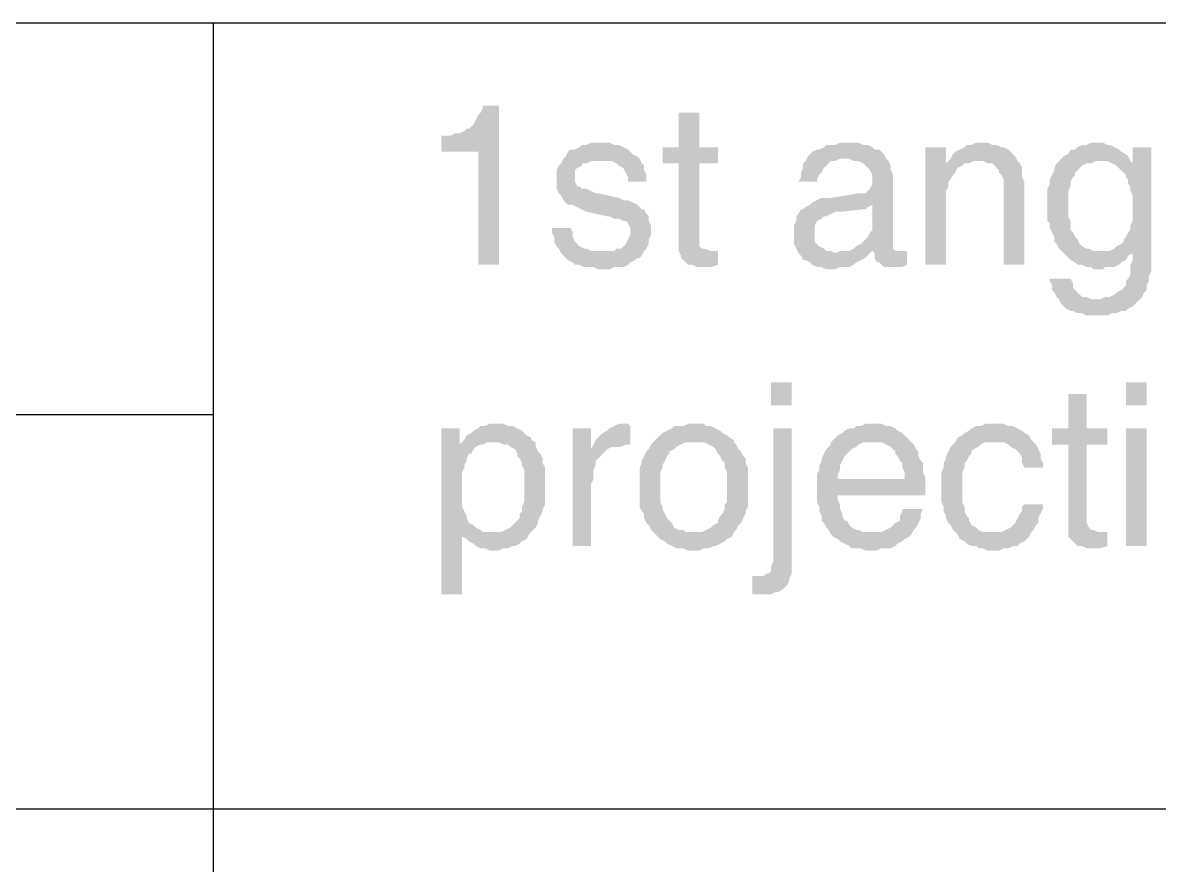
# Model space of a CAD drawing. Header units: millimetres. Extents: x 1186 to 2336, y 1181 to 1549.
# Drawn here: x 2227.45 to 2249.7, y 1270.38 to 1286.88 of the extents above; entities that cross this region are included whole.
import ezdxf

# ---------------------------------------------------------------- set-up
doc = ezdxf.new("R2010")
doc.units = ezdxf.units.MM

msp = doc.modelspace()

# ---------------------------------------------------------------- hatches: boundary and pattern name
at = {"transparency": 33554559}
for points in [[(2236.7695, 1285.25042), (2236.45357, 1285.25042), (2236.45357, 1285.20529), (2236.40844, 1285.11503), (2236.36331, 1285.0699), (2236.31818, 1284.97963), (2236.27304, 1284.88937), (2236.22791, 1284.84424), (2236.18278, 1284.7991), (2236.13765, 1284.7991), (2236.09252, 1284.75397), (2236.00225, 1284.70884), (2235.91199, 1284.70884), (2235.82172, 1284.66371), (2235.64119, 1284.66371), (2235.64119, 1284.34778), (2236.36331, 1284.34778), (2236.36331, 1282.13631), (2236.7695, 1282.13631)], [(2240.696, 1285.11503), (2240.28981, 1285.11503), (2240.28981, 1284.43805), (2239.97388, 1284.43805), (2239.97388, 1284.12212), (2240.28981, 1284.12212), (2240.28981, 1282.4071), (2240.33494, 1282.31683), (2240.33494, 1282.2717), (2240.38007, 1282.22657), (2240.4252, 1282.18144), (2240.47034, 1282.13631), (2240.5606, 1282.13631), (2240.65087, 1282.09117), (2240.92166, 1282.09117), (2241.05705, 1282.13631), (2241.05705, 1282.4071), (2240.92166, 1282.4071), (2240.78626, 1282.45223), (2240.74113, 1282.45223), (2240.696, 1282.49736), (2240.696, 1284.12212), (2241.05705, 1284.12212), (2241.05705, 1284.43805), (2240.696, 1284.43805)], [(2238.75531, 1284.52831), (2238.57479, 1284.52831), (2238.48452, 1284.48318), (2238.39426, 1284.48318), (2238.34912, 1284.43805), (2238.25886, 1284.39291), (2238.1686, 1284.39291), (2238.12346, 1284.34778), (2238.07833, 1284.25752), (2238.0332, 1284.21239), (2237.98807, 1284.12212), (2237.94293, 1284.07699), (2237.8978, 1283.98672), (2237.8978, 1283.62567), (2237.94293, 1283.5354), (2237.98807, 1283.49027), (2238.0332, 1283.40001), (2238.07833, 1283.35487), (2238.12346, 1283.30974), (2238.21373, 1283.30974), (2238.30399, 1283.26461), (2238.39426, 1283.21948), (2238.48452, 1283.17435), (2238.89071, 1283.08408), (2238.93584, 1283.08408), (2239.02611, 1283.03895), (2239.11637, 1283.03895), (2239.20664, 1282.99382), (2239.25177, 1282.99382), (2239.2969, 1282.94868), (2239.34203, 1282.85842), (2239.34203, 1282.72302), (2239.2969, 1282.63276), (2239.25177, 1282.54249), (2239.20664, 1282.49736), (2239.1615, 1282.45223), (2239.07124, 1282.45223), (2239.02611, 1282.4071), (2238.80045, 1282.4071), (2237.98807, 1282.36197), (2238.0332, 1282.31683), (2238.07833, 1282.2717), (2238.12346, 1282.22657), (2238.21373, 1282.18144), (2238.25886, 1282.13631), (2238.34912, 1282.13631), (2238.43939, 1282.09117), (2238.61992, 1282.09117), (2238.71018, 1282.04604), (2238.93584, 1282.04604), (2239.02611, 1282.09117), (2239.20664, 1282.09117), (2239.2969, 1282.13631), (2239.34203, 1282.18144), (2239.4323, 1282.22657), (2239.47743, 1282.2717), (2239.52256, 1282.2717), (2239.56769, 1282.31683), (2239.61283, 1282.4071), (2239.65796, 1282.45223), (2239.70309, 1282.54249), (2239.70309, 1282.63276), (2239.74822, 1282.72302), (2239.74822, 1282.81329), (2239.74822, 1282.90355), (2239.70309, 1282.99382), (2239.70309, 1283.08408), (2239.65796, 1283.12921), (2239.61283, 1283.21948), (2239.56769, 1283.21948), (2239.52256, 1283.26461), (2239.47743, 1283.30974), (2239.38716, 1283.35487), (2239.2969, 1283.40001), (2239.20664, 1283.40001), (2239.11637, 1283.44514), (2238.71018, 1283.5354), (2238.66505, 1283.5354), (2238.57479, 1283.58053), (2238.48452, 1283.62567), (2238.39426, 1283.62567), (2238.34912, 1283.6708), (2238.30399, 1283.6708), (2238.25886, 1283.76106), (2238.25886, 1283.98672), (2238.30399, 1284.03186), (2238.39426, 1284.07699), (2238.39426, 1284.12212), (2238.48452, 1284.12212), (2238.57479, 1284.16725), (2238.75531, 1284.16725), (2239.52256, 1284.21239), (2239.47743, 1284.25752), (2239.38716, 1284.30265), (2239.34203, 1284.34778), (2239.2969, 1284.39291), (2239.20664, 1284.43805), (2239.11637, 1284.48318), (2239.02611, 1284.48318), (2238.93584, 1284.52831), (2238.84558, 1284.52831)], [(2243.62959, 1284.52831), (2243.44906, 1284.52831), (2243.3588, 1284.48318), (2243.17827, 1284.48318), (2243.13313, 1284.43805), (2243.04287, 1284.39291), (2242.99774, 1284.39291), (2242.90747, 1284.34778), (2242.86234, 1284.30265), (2242.81721, 1284.25752), (2242.77208, 1284.16725), (2242.72695, 1284.12212), (2242.72695, 1284.03186), (2242.68181, 1283.94159), (2242.68181, 1283.85133), (2242.63668, 1283.76106), (2242.99774, 1283.76106), (2242.99774, 1283.8062), (2243.04287, 1283.89646), (2243.088, 1283.94159), (2243.13313, 1284.03186), (2243.17827, 1284.07699), (2243.2234, 1284.12212), (2243.26853, 1284.16725), (2243.3588, 1284.16725), (2243.44906, 1284.21239), (2244.3517, 1284.21239), (2244.30657, 1284.30265), (2244.26144, 1284.34778), (2244.21631, 1284.39291), (2244.12604, 1284.39291), (2244.08091, 1284.43805), (2243.99065, 1284.48318), (2243.90038, 1284.48318), (2243.81012, 1284.52831), (2243.71985, 1284.52831)], [(2246.24725, 1284.52831), (2246.11186, 1284.52831), (2246.02159, 1284.48318), (2245.93133, 1284.48318), (2245.8862, 1284.43805), (2245.79593, 1284.39291), (2245.70567, 1284.34778), (2245.66054, 1284.30265), (2245.6154, 1284.21239), (2245.52514, 1284.12212), (2245.84106, 1284.07699), (2245.8862, 1284.12212), (2245.97646, 1284.12212), (2246.06673, 1284.16725), (2246.92424, 1284.16725), (2246.8791, 1284.25752), (2246.83397, 1284.30265), (2246.78884, 1284.34778), (2246.74371, 1284.39291), (2246.65344, 1284.43805), (2246.60831, 1284.43805), (2246.51805, 1284.48318), (2246.42778, 1284.48318), (2246.33752, 1284.52831)], [(2248.50386, 1284.52831), (2248.36847, 1284.52831), (2248.2782, 1284.48318), (2248.18794, 1284.48318), (2248.09767, 1284.43805), (2248.05254, 1284.39291), (2247.96228, 1284.39291), (2247.91714, 1284.30265), (2247.82688, 1284.25752), (2247.78175, 1284.21239), (2247.73662, 1284.16725), (2248.68439, 1284.16725), (2248.77466, 1284.12212), (2248.86492, 1284.07699), (2249.18085, 1284.12212), (2249.13571, 1284.16725), (2249.13571, 1284.16725), (2249.09058, 1284.25752), (2249.04545, 1284.30265), (2248.95518, 1284.34778), (2248.91005, 1284.39291), (2248.81979, 1284.43805), (2248.72952, 1284.48318), (2248.68439, 1284.48318), (2248.59413, 1284.52831)], [(2245.52514, 1284.43805), (2245.11895, 1284.43805), (2245.11895, 1282.13631), (2245.52514, 1282.13631), (2245.52514, 1283.35487), (2245.52514, 1283.58053), (2245.57027, 1283.6708), (2245.57027, 1283.76106), (2245.6154, 1283.8062), (2245.66054, 1283.89646), (2245.70567, 1283.94159), (2245.70567, 1283.94159), (2245.7508, 1284.03186), (2245.84106, 1284.07699), (2245.52514, 1284.12212)], [(2249.5419, 1284.43805), (2249.18085, 1284.43805), (2249.18085, 1284.12212), (2248.86492, 1284.07699), (2248.91005, 1284.03186), (2248.95518, 1283.98672), (2249.04545, 1283.89646), (2249.04545, 1283.85133), (2249.09058, 1283.8062), (2249.09058, 1283.71593), (2249.13571, 1283.6708), (2249.13571, 1283.58053), (2249.18085, 1283.49027), (2249.18085, 1282.99382), (2249.13571, 1282.90355), (2249.13571, 1282.81329), (2249.09058, 1282.76816), (2249.04545, 1282.67789), (2249.00032, 1282.63276), (2249.00032, 1282.58763), (2248.95518, 1282.54249), (2248.86492, 1282.49736), (2248.81979, 1282.45223), (2248.72952, 1282.4071), (2248.549, 1282.4071), (2249.18085, 1282.36197), (2249.18085, 1282.22657), (2249.13571, 1282.13631), (2249.13571, 1281.95578), (2249.09058, 1281.86551), (2249.04545, 1281.82038), (2249.04545, 1281.73012), (2249.00032, 1281.68498), (2248.95518, 1281.63985), (2248.86492, 1281.59472), (2248.81979, 1281.54959), (2248.72952, 1281.50445), (2248.63926, 1281.50445), (2248.549, 1281.45932), (2248.45873, 1281.45932), (2249.31624, 1281.45932), (2249.36137, 1281.50445), (2249.40651, 1281.59472), (2249.45164, 1281.63985), (2249.45164, 1281.73012), (2249.49677, 1281.82038), (2249.49677, 1281.91064), (2249.5419, 1282.00091), (2249.5419, 1282.2717)], [(2239.52256, 1284.21239), (2238.75531, 1284.16725), (2238.98097, 1284.16725), (2239.07124, 1284.12212), (2239.11637, 1284.07699), (2239.11637, 1284.07699), (2239.20664, 1284.03186), (2239.25177, 1283.94159), (2239.2969, 1283.85133), (2239.2969, 1283.76106), (2239.65796, 1283.76106), (2239.65796, 1283.89646), (2239.61283, 1283.98672), (2239.61283, 1284.07699), (2239.56769, 1284.12212)], [(2244.3517, 1284.21239), (2243.53932, 1284.21239), (2243.62959, 1284.21239), (2243.71985, 1284.16725), (2243.81012, 1284.16725), (2243.90038, 1284.12212), (2243.94551, 1284.07699), (2243.99065, 1284.03186), (2244.03578, 1283.98672), (2244.08091, 1283.89646), (2244.08091, 1283.71593), (2244.03578, 1283.62567), (2243.99065, 1283.58053), (2243.94551, 1283.5354), (2243.81012, 1283.5354), (2243.26853, 1283.44514), (2243.088, 1283.44514), (2242.99774, 1283.40001), (2242.90747, 1283.35487), (2242.86234, 1283.30974), (2244.08091, 1283.30974), (2244.08091, 1282.90355), (2244.08091, 1282.81329), (2244.03578, 1282.76816), (2243.99065, 1282.67789), (2243.94551, 1282.63276), (2243.85525, 1282.54249), (2243.85525, 1282.54249), (2243.76499, 1282.49736), (2243.71985, 1282.45223), (2243.62959, 1282.4071), (2243.44906, 1282.4071), (2243.3588, 1282.36197), (2242.63668, 1282.36197), (2242.68181, 1282.31683), (2242.72695, 1282.22657), (2242.77208, 1282.22657), (2242.86234, 1282.18144), (2242.90747, 1282.13631), (2242.99774, 1282.09117), (2243.088, 1282.09117), (2243.17827, 1282.04604), (2243.3588, 1282.04604), (2243.44906, 1282.09117), (2243.62959, 1282.09117), (2243.71985, 1282.13631), (2243.76499, 1282.18144), (2243.85525, 1282.22657), (2243.94551, 1282.2717), (2243.99065, 1282.31683), (2244.03578, 1282.36197), (2244.08091, 1282.4071), (2244.53223, 1282.4071), (2244.4871, 1282.45223), (2244.4871, 1283.89646), (2244.44197, 1283.98672), (2244.44197, 1284.07699), (2244.39684, 1284.16725)], [(2246.92424, 1284.16725), (2246.15699, 1284.16725), (2246.24725, 1284.16725), (2246.33752, 1284.12212), (2246.42778, 1284.12212), (2246.47292, 1284.07699), (2246.51805, 1284.03186), (2246.56318, 1283.98672), (2246.56318, 1283.94159), (2246.60831, 1283.89646), (2246.65344, 1283.8062), (2246.65344, 1282.13631), (2247.05963, 1282.13631), (2247.05963, 1283.76106), (2247.0145, 1283.85133), (2247.0145, 1284.03186), (2246.96937, 1284.12212)], [(2247.73662, 1284.16725), (2247.69148, 1284.12212), (2247.64635, 1284.03186), (2247.64635, 1283.98672), (2247.60122, 1283.89646), (2247.55609, 1283.8062), (2247.55609, 1283.71593), (2247.51096, 1283.62567), (2247.51096, 1282.99382), (2247.55609, 1282.94868), (2247.55609, 1282.85842), (2247.60122, 1282.76816), (2247.64635, 1282.67789), (2247.64635, 1282.58763), (2247.69148, 1282.54249), (2247.73662, 1282.45223), (2247.78175, 1282.4071), (2247.82688, 1282.36197), (2247.91714, 1282.2717), (2247.96228, 1282.22657), (2248.05254, 1282.18144), (2248.09767, 1282.13631), (2248.18794, 1282.13631), (2248.2782, 1282.09117), (2248.36847, 1282.09117), (2248.4136, 1282.04604), (2248.59413, 1282.04604), (2248.63926, 1282.09117), (2248.81979, 1282.09117), (2248.91005, 1282.13631), (2248.95518, 1282.18144), (2249.04545, 1282.22657), (2249.09058, 1282.31683), (2249.18085, 1282.36197), (2249.18085, 1282.36197), (2248.549, 1282.4071), (2248.4136, 1282.4071), (2248.32333, 1282.45223), (2248.2782, 1282.45223), (2248.18794, 1282.49736), (2248.14281, 1282.54249), (2248.09767, 1282.63276), (2248.05254, 1282.67789), (2248.00741, 1282.76816), (2247.96228, 1282.81329), (2247.96228, 1282.99382), (2247.91714, 1283.08408), (2247.91714, 1283.58053), (2247.96228, 1283.6708), (2247.96228, 1283.76106), (2248.00741, 1283.85133), (2248.05254, 1283.89646), (2248.05254, 1283.94159), (2248.09767, 1283.98672), (2248.14281, 1284.03186), (2248.18794, 1284.07699), (2248.2782, 1284.12212), (2248.36847, 1284.12212), (2248.45873, 1284.16725), (2248.549, 1284.16725)], [(2242.86234, 1283.30974), (2242.77208, 1283.26461), (2242.72695, 1283.21948), (2242.68181, 1283.21948), (2242.63668, 1283.12921), (2242.59155, 1283.08408), (2242.59155, 1282.99382), (2242.54642, 1282.90355), (2242.54642, 1282.72302), (2242.54642, 1282.54249), (2242.59155, 1282.45223), (2242.63668, 1282.36197), (2243.3588, 1282.36197), (2243.26853, 1282.4071), (2243.17827, 1282.4071), (2243.13313, 1282.45223), (2243.04287, 1282.49736), (2242.99774, 1282.54249), (2242.95261, 1282.58763), (2242.95261, 1282.90355), (2242.99774, 1282.99382), (2243.088, 1283.03895), (2243.13313, 1283.08408), (2243.17827, 1283.08408), (2243.26853, 1283.12921), (2243.3588, 1283.17435), (2243.49419, 1283.17435), (2243.85525, 1283.21948), (2243.94551, 1283.21948), (2243.99065, 1283.26461), (2244.08091, 1283.30974)], [(2238.1686, 1282.85842), (2237.80754, 1282.85842), (2237.80754, 1282.76816), (2237.85267, 1282.67789), (2237.85267, 1282.58763), (2237.8978, 1282.49736), (2237.94293, 1282.45223), (2237.98807, 1282.36197), (2238.80045, 1282.4071), (2238.57479, 1282.4071), (2238.48452, 1282.45223), (2238.43939, 1282.45223), (2238.34912, 1282.49736), (2238.30399, 1282.54249), (2238.25886, 1282.58763), (2238.21373, 1282.67789), (2238.21373, 1282.76816)], [(2244.53223, 1282.4071), (2244.08091, 1282.4071), (2244.12604, 1282.36197), (2244.6225, 1282.4071), (2244.57736, 1282.4071)], [(2244.75789, 1282.4071), (2244.6225, 1282.4071), (2244.12604, 1282.36197), (2244.12604, 1282.2717), (2244.17117, 1282.18144), (2244.21631, 1282.18144), (2244.26144, 1282.13631), (2244.30657, 1282.09117), (2244.66763, 1282.09117), (2244.75789, 1282.13631)], [(2247.96228, 1281.86551), (2247.55609, 1281.86551), (2247.55609, 1281.82038), (2247.60122, 1281.73012), (2247.60122, 1281.63985), (2247.64635, 1281.59472), (2247.69148, 1281.50445), (2247.73662, 1281.45932), (2247.78175, 1281.36906), (2247.82688, 1281.32393), (2247.87201, 1281.27879), (2247.96228, 1281.23366), (2248.00741, 1281.23366), (2248.09767, 1281.18853), (2248.18794, 1281.18853), (2248.2782, 1281.1434), (2248.68439, 1281.1434), (2248.77466, 1281.18853), (2248.86492, 1281.18853), (2248.95518, 1281.23366), (2249.04545, 1281.23366), (2249.09058, 1281.27879), (2249.18085, 1281.32393), (2249.22598, 1281.36906), (2249.27111, 1281.41419), (2249.31624, 1281.45932), (2248.36847, 1281.45932), (2248.2782, 1281.50445), (2248.18794, 1281.50445), (2248.14281, 1281.54959), (2248.09767, 1281.59472), (2248.00741, 1281.68498), (2248.00741, 1281.77525)], [(2242.50128, 1279.38324), (2242.50128, 1279.83456), (2242.09509, 1279.83456), (2242.09509, 1279.38324)], [(2249.45164, 1279.38324), (2249.45164, 1279.83456), (2249.04545, 1279.83456), (2249.04545, 1279.38324)], [(2248.2782, 1279.6089), (2247.91714, 1279.6089), (2247.91714, 1278.93192), (2247.60122, 1278.93192), (2247.60122, 1278.616), (2247.91714, 1278.616), (2247.91714, 1276.81071), (2247.96228, 1276.76558), (2248.00741, 1276.72044), (2248.05254, 1276.67531), (2248.09767, 1276.63018), (2248.18794, 1276.63018), (2248.2782, 1276.58505), (2248.549, 1276.58505), (2248.68439, 1276.63018), (2248.68439, 1276.90097), (2248.50386, 1276.90097), (2248.4136, 1276.94611), (2248.36847, 1276.94611), (2248.32333, 1276.99124), (2248.2782, 1277.0815), (2248.2782, 1278.616), (2248.68439, 1278.616), (2248.68439, 1278.93192), (2248.2782, 1278.93192)], [(2236.67923, 1279.02219), (2236.58897, 1279.02219), (2236.49871, 1278.97705), (2236.40844, 1278.97705), (2236.36331, 1278.93192), (2236.27304, 1278.88679), (2236.22791, 1278.84166), (2236.13765, 1278.79652), (2236.09252, 1278.70626), (2236.04738, 1278.66113), (2236.00225, 1278.616), (2236.45357, 1278.616), (2236.54384, 1278.66113), (2236.6341, 1278.66113), (2237.40135, 1278.70626), (2237.40135, 1278.75139), (2237.31108, 1278.79652), (2237.26595, 1278.84166), (2237.22082, 1278.88679), (2237.13056, 1278.93192), (2237.04029, 1278.97705), (2236.95003, 1278.97705), (2236.85976, 1279.02219), (2236.7695, 1279.02219)], [(2239.20664, 1279.02219), (2239.11637, 1279.02219), (2239.02611, 1278.97705), (2238.93584, 1278.93192), (2238.89071, 1278.88679), (2238.80045, 1278.84166), (2238.75531, 1278.79652), (2238.66505, 1278.70626), (2238.66505, 1278.70626), (2238.61992, 1278.616), (2239.34203, 1278.616), (2239.34203, 1278.97705), (2239.2969, 1279.02219)], [(2240.5606, 1279.02219), (2240.47034, 1279.02219), (2240.38007, 1278.97705), (2240.19954, 1278.97705), (2240.15441, 1278.93192), (2240.06415, 1278.88679), (2239.97388, 1278.84166), (2239.92875, 1278.79652), (2239.88362, 1278.75139), (2239.79335, 1278.66113), (2239.79335, 1278.66113), (2239.74822, 1278.616), (2239.70309, 1278.52573), (2239.65796, 1278.4806), (2239.61283, 1278.39033), (2239.56769, 1278.30007), (2239.56769, 1278.25494), (2239.52256, 1278.16467), (2239.52256, 1277.39743), (2239.56769, 1277.30716), (2239.61283, 1277.26203), (2239.61283, 1277.17177), (2239.65796, 1277.0815), (2239.70309, 1277.03637), (2239.74822, 1276.94611), (2239.79335, 1276.90097), (2240.5606, 1276.90097), (2240.4252, 1276.90097), (2240.38007, 1276.94611), (2240.28981, 1276.94611), (2240.19954, 1276.99124), (2240.15441, 1277.0815), (2240.10928, 1277.12663), (2240.06415, 1277.17177), (2240.01901, 1277.26203), (2239.97388, 1277.35229), (2239.97388, 1277.39743), (2239.92875, 1277.48769), (2239.92875, 1278.07441), (2239.97388, 1278.16467), (2239.97388, 1278.20981), (2240.01901, 1278.30007), (2240.06415, 1278.39033), (2240.10928, 1278.43547), (2240.10928, 1278.4806), (2240.19954, 1278.52573), (2240.24468, 1278.57086), (2240.33494, 1278.616), (2240.4252, 1278.66113), (2240.5606, 1278.66113), (2241.37298, 1278.70626), (2241.28272, 1278.75139), (2241.23758, 1278.79652), (2241.14732, 1278.84166), (2241.10219, 1278.88679), (2241.01192, 1278.93192), (2240.92166, 1278.97705), (2240.83139, 1278.97705), (2240.78626, 1279.02219), (2240.696, 1279.02219)], [(2244.08091, 1279.02219), (2243.94551, 1279.02219), (2243.85525, 1278.97705), (2243.76499, 1278.97705), (2243.71985, 1278.93192), (2243.62959, 1278.93192), (2243.53932, 1278.88679), (2243.49419, 1278.84166), (2243.40393, 1278.79652), (2243.3588, 1278.75139), (2243.26853, 1278.66113), (2244.26144, 1278.66113), (2244.3517, 1278.616), (2244.44197, 1278.57086), (2244.4871, 1278.52573), (2244.53223, 1278.4806), (2244.53223, 1278.43547), (2244.57736, 1278.39033), (2244.6225, 1278.30007), (2244.66763, 1278.25494), (2244.66763, 1278.16467), (2244.71276, 1278.07441), (2244.71276, 1277.93901), (2242.99774, 1277.93901), (2242.99774, 1277.48769), (2243.04287, 1277.39743), (2243.04287, 1277.30716), (2243.088, 1277.2169), (2243.088, 1277.12663), (2243.13313, 1277.0815), (2243.17827, 1276.99124), (2243.2234, 1276.94611), (2243.26853, 1276.85584), (2244.08091, 1276.90097), (2243.90038, 1276.90097), (2243.81012, 1276.94611), (2243.76499, 1276.94611), (2243.67472, 1276.99124), (2243.62959, 1277.03637), (2243.58446, 1277.12663), (2243.53932, 1277.12663), (2243.49419, 1277.2169), (2243.49419, 1277.26203), (2243.44906, 1277.35229), (2243.44906, 1277.44256), (2243.40393, 1277.53282), (2243.40393, 1277.62309), (2245.11895, 1277.62309), (2245.11895, 1277.98415), (2245.07382, 1278.07441), (2245.07382, 1278.25494), (2245.02869, 1278.30007), (2244.98355, 1278.39033), (2244.98355, 1278.4806), (2244.93842, 1278.52573), (2244.89329, 1278.616), (2244.84816, 1278.66113), (2244.80302, 1278.70626), (2244.71276, 1278.79652), (2244.66763, 1278.84166), (2244.57736, 1278.88679), (2244.53223, 1278.93192), (2244.44197, 1278.97705), (2244.3517, 1278.97705), (2244.26144, 1279.02219), (2244.17117, 1279.02219)], [(2246.47292, 1279.02219), (2246.29239, 1279.02219), (2246.20212, 1278.97705), (2246.11186, 1278.97705), (2246.02159, 1278.93192), (2245.97646, 1278.88679), (2245.8862, 1278.84166), (2245.84106, 1278.79652), (2245.7508, 1278.75139), (2245.70567, 1278.66113), (2246.65344, 1278.66113), (2246.74371, 1278.616), (2246.78884, 1278.57086), (2246.8791, 1278.52573), (2246.92424, 1278.4806), (2246.96937, 1278.43547), (2247.0145, 1278.3452), (2247.0145, 1278.25494), (2247.05963, 1278.16467), (2247.42069, 1278.16467), (2247.42069, 1278.25494), (2247.37556, 1278.3452), (2247.37556, 1278.43547), (2247.33043, 1278.52573), (2247.28529, 1278.616), (2247.24016, 1278.66113), (2247.19503, 1278.70626), (2247.1499, 1278.79652), (2247.1499, 1278.79652), (2247.05963, 1278.84166), (2247.0145, 1278.88679), (2246.92424, 1278.93192), (2246.83397, 1278.97705), (2246.74371, 1278.97705), (2246.65344, 1279.02219), (2246.56318, 1279.02219)], [(2236.00225, 1278.93192), (2235.64119, 1278.93192), (2235.64119, 1275.6824), (2236.04738, 1275.6824), (2236.04738, 1276.85584), (2236.6341, 1276.90097), (2236.45357, 1276.90097), (2236.40844, 1276.94611), (2236.31818, 1276.99124), (2236.27304, 1277.03637), (2236.18278, 1277.0815), (2236.13765, 1277.17177), (2236.13765, 1277.2169), (2236.09252, 1277.30716), (2236.04738, 1277.39743), (2236.04738, 1278.07441), (2236.09252, 1278.16467), (2236.09252, 1278.20981), (2236.13765, 1278.30007), (2236.13765, 1278.3452), (2236.18278, 1278.43547), (2236.22791, 1278.43547), (2236.27304, 1278.52573), (2236.31818, 1278.57086), (2236.40844, 1278.616), (2236.00225, 1278.616)], [(2238.57479, 1278.93192), (2238.21373, 1278.93192), (2238.21373, 1276.63018), (2238.57479, 1276.63018), (2238.57479, 1277.84875), (2238.61992, 1277.93901), (2238.61992, 1278.11954), (2238.66505, 1278.20981), (2238.66505, 1278.30007), (2238.71018, 1278.3452), (2238.75531, 1278.39033), (2238.80045, 1278.43547), (2238.84558, 1278.4806), (2238.89071, 1278.52573), (2238.57479, 1278.52573)], [(2242.50128, 1278.93192), (2242.14023, 1278.93192), (2242.14023, 1276.31425), (2242.09509, 1276.22399), (2242.09509, 1276.13373), (2242.04996, 1276.08859), (2242.00483, 1276.08859), (2241.9597, 1276.04346), (2241.73404, 1276.04346), (2241.73404, 1275.6824), (2242.09509, 1275.6824), (2242.18536, 1275.72754), (2242.23049, 1275.72754), (2242.32076, 1275.77267), (2242.36589, 1275.8178), (2242.41102, 1275.86293), (2242.45615, 1275.9532), (2242.45615, 1275.99833), (2242.50128, 1276.08859), (2242.50128, 1276.31425)], [(2249.45164, 1276.63018), (2249.45164, 1278.93192), (2249.04545, 1278.93192), (2249.04545, 1276.63018)], [(2237.40135, 1278.70626), (2236.6341, 1278.66113), (2236.7695, 1278.66113), (2236.85976, 1278.616), (2236.95003, 1278.616), (2236.99516, 1278.57086), (2237.08542, 1278.52573), (2237.13056, 1278.43547), (2237.13056, 1278.39033), (2237.17569, 1278.3452), (2237.22082, 1278.25494), (2237.22082, 1278.20981), (2237.26595, 1278.11954), (2237.26595, 1277.80362), (2237.26595, 1277.48769), (2237.22082, 1277.39743), (2237.22082, 1277.30716), (2237.17569, 1277.26203), (2237.17569, 1277.17177), (2237.13056, 1277.12663), (2237.08542, 1277.0815), (2237.04029, 1277.03637), (2236.99516, 1276.99124), (2236.90489, 1276.94611), (2236.81463, 1276.90097), (2236.6341, 1276.90097), (2236.04738, 1276.85584), (2236.04738, 1276.81071), (2236.13765, 1276.76558), (2236.18278, 1276.72044), (2236.27304, 1276.67531), (2236.31818, 1276.63018), (2236.40844, 1276.58505), (2236.49871, 1276.58505), (2236.58897, 1276.53992), (2236.7695, 1276.53992), (2236.85976, 1276.58505), (2236.95003, 1276.58505), (2237.04029, 1276.63018), (2237.08542, 1276.63018), (2237.17569, 1276.67531), (2237.22082, 1276.72044), (2237.31108, 1276.76558), (2237.35622, 1276.85584), (2237.40135, 1276.90097), (2237.44648, 1276.94611), (2237.49161, 1276.99124), (2237.53675, 1277.0815), (2237.53675, 1277.12663), (2237.58188, 1277.2169), (2237.62701, 1277.30716), (2237.62701, 1277.35229), (2237.67214, 1277.44256), (2237.67214, 1278.16467), (2237.62701, 1278.25494), (2237.62701, 1278.3452), (2237.58188, 1278.43547), (2237.53675, 1278.4806), (2237.49161, 1278.57086), (2237.49161, 1278.66113)], [(2238.61992, 1278.616), (2238.57479, 1278.52573), (2238.89071, 1278.52573), (2238.98097, 1278.57086), (2239.1615, 1278.57086), (2239.25177, 1278.616)], [(2241.37298, 1278.70626), (2240.5606, 1278.66113), (2240.78626, 1278.66113), (2240.87653, 1278.616), (2240.96679, 1278.57086), (2241.01192, 1278.52573), (2241.05705, 1278.43547), (2241.10219, 1278.39033), (2241.14732, 1278.30007), (2241.19245, 1278.25494), (2241.19245, 1278.16467), (2241.23758, 1278.07441), (2241.23758, 1277.48769), (2241.19245, 1277.44256), (2241.19245, 1277.35229), (2241.14732, 1277.26203), (2241.10219, 1277.2169), (2241.05705, 1277.12663), (2241.05705, 1277.0815), (2240.96679, 1277.03637), (2240.92166, 1276.99124), (2240.83139, 1276.94611), (2240.74113, 1276.90097), (2239.79335, 1276.90097), (2239.88362, 1276.81071), (2239.92875, 1276.76558), (2240.01901, 1276.72044), (2240.06415, 1276.67531), (2240.15441, 1276.63018), (2240.24468, 1276.58505), (2240.38007, 1276.58505), (2240.47034, 1276.53992), (2240.696, 1276.53992), (2240.78626, 1276.58505), (2240.87653, 1276.58505), (2240.96679, 1276.63018), (2241.01192, 1276.63018), (2241.10219, 1276.67531), (2241.19245, 1276.72044), (2241.23758, 1276.76558), (2241.32785, 1276.81071), (2241.37298, 1276.90097), (2241.37298, 1276.90097), (2241.41811, 1276.94611), (2241.46324, 1277.03637), (2241.50838, 1277.0815), (2241.55351, 1277.17177), (2241.59864, 1277.26203), (2241.59864, 1277.30716), (2241.64377, 1277.39743), (2241.64377, 1277.80362), (2241.64377, 1278.16467), (2241.59864, 1278.25494), (2241.59864, 1278.3452), (2241.55351, 1278.39033), (2241.50838, 1278.4806), (2241.46324, 1278.52573), (2241.41811, 1278.616), (2241.37298, 1278.66113)], [(2243.26853, 1278.66113), (2243.26853, 1278.616), (2243.2234, 1278.57086), (2243.17827, 1278.52573), (2243.13313, 1278.43547), (2243.088, 1278.3452), (2243.088, 1278.30007), (2243.04287, 1278.20981), (2243.04287, 1278.11954), (2242.99774, 1278.02928), (2242.99774, 1277.93901), (2243.40393, 1277.93901), (2243.40393, 1278.02928), (2243.44906, 1278.11954), (2243.44906, 1278.20981), (2243.49419, 1278.30007), (2243.53932, 1278.39033), (2243.58446, 1278.43547), (2243.62959, 1278.4806), (2243.67472, 1278.52573), (2243.76499, 1278.57086), (2243.81012, 1278.616), (2243.90038, 1278.66113), (2244.08091, 1278.66113)], [(2245.70567, 1278.66113), (2245.66054, 1278.616), (2245.6154, 1278.57086), (2245.57027, 1278.4806), (2245.52514, 1278.39033), (2245.52514, 1278.3452), (2245.48001, 1278.25494), (2245.48001, 1278.16467), (2245.43488, 1278.07441), (2245.43488, 1277.48769), (2245.48001, 1277.39743), (2245.48001, 1277.30716), (2245.52514, 1277.2169), (2245.52514, 1277.17177), (2245.57027, 1277.0815), (2245.6154, 1277.03637), (2245.66054, 1276.94611), (2245.70567, 1276.90097), (2246.47292, 1276.90097), (2246.24725, 1276.90097), (2246.15699, 1276.94611), (2246.11186, 1276.99124), (2246.02159, 1277.03637), (2245.97646, 1277.12663), (2245.97646, 1277.17177), (2245.93133, 1277.2169), (2245.8862, 1277.30716), (2245.8862, 1277.39743), (2245.84106, 1277.48769), (2245.84106, 1278.07441), (2245.8862, 1278.16467), (2245.8862, 1278.25494), (2245.93133, 1278.30007), (2245.97646, 1278.39033), (2246.02159, 1278.43547), (2246.02159, 1278.4806), (2246.06673, 1278.52573), (2246.15699, 1278.57086), (2246.20212, 1278.616), (2246.29239, 1278.66113), (2246.47292, 1278.66113)], [(2247.42069, 1277.44256), (2247.05963, 1277.44256), (2247.0145, 1277.39743), (2247.0145, 1277.30716), (2246.96937, 1277.26203), (2246.92424, 1277.17177), (2246.8791, 1277.0815), (2246.83397, 1277.03637), (2246.78884, 1276.99124), (2246.69858, 1276.94611), (2246.60831, 1276.90097), (2245.70567, 1276.90097), (2245.7508, 1276.85584), (2245.79593, 1276.76558), (2245.8862, 1276.72044), (2245.93133, 1276.67531), (2246.02159, 1276.63018), (2246.11186, 1276.63018), (2246.15699, 1276.58505), (2246.24725, 1276.58505), (2246.33752, 1276.53992), (2246.56318, 1276.53992), (2246.65344, 1276.58505), (2246.74371, 1276.58505), (2246.83397, 1276.63018), (2246.92424, 1276.63018), (2246.96937, 1276.67531), (2247.05963, 1276.72044), (2247.10477, 1276.76558), (2247.1499, 1276.81071), (2247.19503, 1276.90097), (2247.24016, 1276.94611), (2247.28529, 1277.03637), (2247.33043, 1277.0815), (2247.33043, 1277.17177), (2247.37556, 1277.26203), (2247.42069, 1277.35229)], [(2245.07382, 1277.35229), (2244.66763, 1277.35229), (2244.66763, 1277.30716), (2244.6225, 1277.2169), (2244.6225, 1277.12663), (2244.53223, 1277.0815), (2244.4871, 1277.03637), (2244.44197, 1276.99124), (2244.3517, 1276.94611), (2244.26144, 1276.90097), (2244.08091, 1276.90097), (2243.26853, 1276.85584), (2243.26853, 1276.85584), (2243.31366, 1276.81071), (2243.40393, 1276.76558), (2243.44906, 1276.72044), (2243.53932, 1276.67531), (2243.62959, 1276.63018), (2243.67472, 1276.58505), (2243.85525, 1276.58505), (2243.94551, 1276.53992), (2244.17117, 1276.53992), (2244.26144, 1276.58505), (2244.44197, 1276.58505), (2244.53223, 1276.63018), (2244.57736, 1276.67531), (2244.66763, 1276.72044), (2244.71276, 1276.76558), (2244.80302, 1276.81071), (2244.84816, 1276.85584), (2244.89329, 1276.94611), (2244.93842, 1276.99124), (2244.98355, 1277.0815), (2245.02869, 1277.17177), (2245.02869, 1277.26203)]]:
    msp.add_hatch(color=256, dxfattribs=at).paths.add_polyline_path(points)

# ---------------------------------------------------------------- linework, layer by layer
for points in [[(1935.04268, 1286.87518), (2331.48056, 1286.87518)], [(2231.17311, 1286.87518), (2231.17311, 1256.09504)], [(1935.04268, 1279.20271), (2231.17311, 1279.20271)], [(1935.04268, 1271.48511), (2284.11315, 1271.48511)]]:
    msp.add_lwpolyline(points)

doc.saveas('drawing.dxf')
